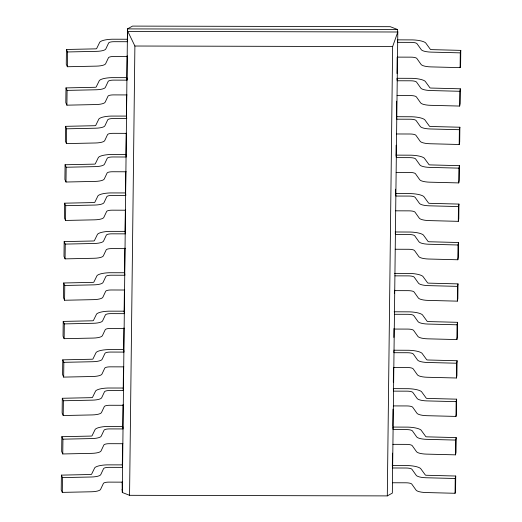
<?xml version="1.0" encoding="UTF-8"?>
<svg xmlns="http://www.w3.org/2000/svg" width="522" height="522" viewBox="0 0 522 522"><rect width="100%" height="100%" fill="white"/><g stroke="black" fill="none" stroke-linecap="round" stroke-linejoin="round"><path stroke-width="0.78" d="M61.394 475.124L62.483 477.604L91.48 476.997A10.61 2.864 0.7 0 0 100.759 474.615L103.591 468.619A5.67 1.533 0.7 0 1 109.039 467.34L122.611 467.366L122.318 464.88L106.997 464.867A14.903 4.026 0.7 0 0 94.763 467.738L91.578 474.237A1.383 0.372 0.7 0 1 90.547 474.505L61.394 475.124L61.224 489.904L62.307 492.383L91.304 491.776A10.61 2.864 0.7 0 0 100.583 489.395L103.415 483.398A5.67 1.533 0.7 0 1 108.863 482.119L122.435 482.152M61.85 436.699L62.934 439.178L91.937 438.571A10.61 2.864 0.7 0 0 101.209 436.19L104.048 430.193A5.67 1.533 0.7 0 1 109.49 428.914L123.068 428.94L122.768 426.454L107.447 426.441A14.903 4.026 0.7 0 0 95.219 429.312L92.035 435.811A1.383 0.372 0.7 0 1 91.004 436.079L61.85 436.699L61.674 451.478L62.764 453.957L91.761 453.35A10.61 2.864 0.7 0 0 101.04 450.969L103.871 444.972A5.67 1.533 0.7 0 1 109.32 443.693L122.892 443.72M62.307 398.273L63.39 400.752L92.394 400.146A10.61 2.864 0.7 0 0 101.666 397.757L104.504 391.768A5.67 1.533 0.7 0 1 109.946 390.489L123.525 390.515L123.225 388.029L107.904 388.016A14.903 4.026 0.7 0 0 95.676 390.887L92.492 397.386A1.383 0.372 0.7 0 1 91.461 397.653L62.307 398.273L62.131 413.052L63.214 415.532L92.218 414.925A10.61 2.864 0.7 0 0 101.49 412.537L104.328 406.547A5.67 1.533 0.7 0 1 109.77 405.268L123.349 405.294M62.764 359.847L63.847 362.327L92.851 361.72A10.61 2.864 0.7 0 0 102.123 359.332L104.961 353.342A5.67 1.533 0.7 0 1 110.403 352.063L123.982 352.089L123.681 349.603L108.361 349.59A14.903 4.026 0.7 0 0 96.126 352.461L92.949 358.96A1.383 0.372 0.7 0 1 91.918 359.227L62.764 359.847L62.588 374.626L63.671 377.106L92.675 376.499A10.61 2.864 0.7 0 0 101.947 374.111L104.785 368.121A5.67 1.533 0.7 0 1 110.227 366.842L123.805 366.868M63.221 321.415L64.304 323.901L93.307 323.288A10.61 2.864 0.7 0 0 102.58 320.906L105.411 314.91A5.67 1.533 0.7 0 1 110.86 313.631L124.432 313.663L124.138 311.177L108.817 311.164A14.903 4.026 0.7 0 0 96.583 314.035L93.399 320.534A1.383 0.372 0.7 0 1 92.368 320.802L63.221 321.415L63.045 336.194L64.128 338.68L93.131 338.073A10.61 2.864 0.7 0 0 102.403 335.685L105.242 329.689A5.67 1.533 0.7 0 1 110.684 328.416L124.262 328.442M63.677 282.989L64.761 285.475L93.764 284.862A10.61 2.864 0.7 0 0 103.036 282.48L105.868 276.484A5.67 1.533 0.7 0 1 111.316 275.205L124.888 275.238L124.595 272.752L109.274 272.738A14.903 4.026 0.7 0 0 97.04 275.609L93.856 282.108A1.383 0.372 0.7 0 1 92.825 282.369L63.677 282.989L63.501 297.768L64.584 300.254L93.588 299.641A10.61 2.864 0.7 0 0 102.86 297.259L105.692 291.263A5.67 1.533 0.7 0 1 111.14 289.984L124.712 290.017M64.167 241.608L65.25 244.094L94.254 243.48A10.61 2.864 0.7 0 0 103.526 241.099L106.364 235.102A5.67 1.533 0.7 0 1 111.806 233.823L125.384 233.856L125.084 231.363L109.764 231.357A14.903 4.026 0.7 0 0 97.529 234.228L94.345 240.727A1.383 0.372 0.7 0 1 93.314 240.988L64.167 241.608L63.991 256.387L65.074 258.873L94.077 258.26A10.61 2.864 0.7 0 0 103.349 255.878L106.188 249.881A5.67 1.533 0.7 0 1 111.63 248.602L125.208 248.635M64.624 203.182L65.707 205.668L94.71 205.055A10.61 2.864 0.7 0 0 103.982 202.673L106.814 196.677A5.67 1.533 0.7 0 1 112.263 195.398L125.835 195.43L125.541 192.938L110.22 192.931A14.903 4.026 0.7 0 0 97.986 195.802L94.802 202.301A1.383 0.372 0.7 0 1 93.771 202.562L64.624 203.182L64.447 217.961L65.531 220.447L94.534 219.834A10.61 2.864 0.7 0 0 103.806 217.452L106.645 211.456A5.67 1.533 0.7 0 1 112.086 210.177L125.665 210.209M65.08 164.756L66.163 167.242L95.167 166.629A10.61 2.864 0.7 0 0 104.439 164.247L107.271 158.251A5.67 1.533 0.7 0 1 112.719 156.972L126.291 157.005L125.998 154.512L110.677 154.505A14.903 4.026 0.7 0 0 98.443 157.376L95.258 163.875A1.383 0.372 0.7 0 1 94.228 164.136L65.08 164.756L64.904 179.535L65.987 182.021L94.991 181.408A10.61 2.864 0.7 0 0 104.263 179.026L107.095 173.03A5.67 1.533 0.7 0 1 112.543 171.751L126.115 171.784M65.531 126.331L66.62 128.817L95.617 128.203A10.61 2.864 0.7 0 0 104.896 125.822L107.728 119.825A5.67 1.533 0.7 0 1 113.176 118.546L126.748 118.579L126.454 116.086L111.134 116.073A14.903 4.026 0.7 0 0 98.899 118.951L95.715 125.45A1.383 0.372 0.7 0 1 94.684 125.711L65.531 126.331L65.361 141.11L66.444 143.596L95.441 142.982A10.61 2.864 0.7 0 0 104.72 140.601L107.552 134.604A5.67 1.533 0.7 0 1 113 133.325L126.572 133.358M65.987 87.905L67.077 90.391L96.074 89.777A10.61 2.864 0.7 0 0 105.353 87.396L108.184 81.399A5.67 1.533 0.7 0 1 113.626 80.12L127.205 80.153L126.905 77.661L111.584 77.647A14.903 4.026 0.7 0 0 99.356 80.525L96.172 87.024A1.383 0.372 0.7 0 1 95.141 87.285L65.987 87.905L65.811 102.684L66.901 105.17L95.898 104.557A10.61 2.864 0.7 0 0 105.176 102.175L108.008 96.178A5.67 1.533 0.7 0 1 113.457 94.9L127.029 94.932M66.444 49.479L67.527 51.959L96.531 51.352A10.61 2.864 0.7 0 0 105.803 48.97L108.641 42.974A5.67 1.533 0.7 0 1 114.083 41.695L127.662 41.727L127.361 39.235L112.041 39.222A14.903 4.026 0.7 0 0 99.813 42.099L96.629 48.592A1.383 0.372 0.7 0 1 95.598 48.859L66.444 49.479L66.268 64.258L67.351 66.744L96.355 66.131A10.61 2.864 0.7 0 0 105.627 63.749L108.465 57.753A5.67 1.533 0.7 0 1 113.907 56.474L127.485 56.506M62.307 492.383L62.483 477.604M62.764 453.957L62.934 439.178M63.214 415.532L63.39 400.752M63.671 377.106L63.847 362.327M64.128 338.68L64.304 323.901M64.584 300.254L64.761 285.475M65.074 258.873L65.25 244.094M65.531 220.447L65.707 205.668M65.987 182.021L66.163 167.242M66.444 143.596L66.62 128.817M66.901 105.17L67.077 90.391M67.351 66.744L67.527 51.959M127.335 41.571L127.485 28.893L132.516 26.1L390.26 26.687L397.51 29.506L397.803 31.999L392.335 493.107L387.304 495.9L129.56 495.313L122.311 492.494L122.115 481.858M122.305 465.565L122.566 443.569M122.748 428.086L123.029 404.459M123.199 390.358L123.479 366.986M123.649 352.324L123.942 327.881M124.132 311.588L124.393 289.593M124.588 273.3L124.888 248.041M125.078 231.748L125.339 209.753M125.534 193.46L125.795 171.457M125.991 155.165L126.252 133.169M126.435 117.691L126.702 94.88M126.885 79.403L127.166 55.776M122.311 492.494L127.485 28.893L397.51 29.506M129.56 495.313L134.891 46.021L127.786 31.379L397.803 31.999L392.635 46.608L387.304 495.9M392.329 466.179L392.479 453.142M392.798 426.259L393.001 409.15M393.32 382.267L393.497 367.599M393.856 337.46L393.96 328.495M394.378 293.462L394.417 290.206M395.552 194.073L395.611 189.186M396.015 154.969L396.133 145.194M396.466 117.489L396.655 101.196M396.988 73.498L397.177 57.205M392.459 482.765L406.031 482.798A5.67 1.533 0.7 0 1 411.786 484.103L416.054 490.112A10.61 2.864 0.7 0 0 425.9 492.54L455.06 493.283L455.236 478.498L455.732 476.025L426.415 475.268A1.383 0.372 0.7 0 1 425.319 475L420.588 468.482A14.903 4.026 0.7 0 0 407.662 465.552L392.335 465.493L392.629 467.986L406.207 468.019A5.67 1.533 0.7 0 1 411.962 469.317L416.23 475.333A10.61 2.864 0.7 0 0 426.076 477.76L455.236 478.498M392.909 444.339L406.488 444.372A5.67 1.533 0.7 0 1 412.243 445.671L416.51 451.687A10.61 2.864 0.7 0 0 426.357 454.114L455.517 454.851L455.693 440.072L456.189 437.593L426.872 436.842A1.383 0.372 0.7 0 1 425.776 436.575L421.039 430.056A14.903 4.026 0.7 0 0 408.119 427.127L392.792 427.068L393.086 429.56L406.664 429.593A5.67 1.533 0.7 0 1 412.419 430.891L416.68 436.907A10.61 2.864 0.7 0 0 426.533 439.335L455.693 440.072M393.366 405.914L406.945 405.94A5.67 1.533 0.7 0 1 412.7 407.245L416.961 413.261A10.61 2.864 0.7 0 0 426.813 415.688L455.974 416.425L456.15 401.646L456.639 399.167L427.329 398.416A1.383 0.372 0.7 0 1 426.233 398.149L421.495 391.63A14.903 4.026 0.7 0 0 408.576 388.701L393.249 388.642M393.823 367.488L407.401 367.514A5.67 1.533 0.7 0 1 413.15 368.819L417.417 374.835A10.61 2.864 0.7 0 0 427.264 377.262L456.43 378L456.606 363.221L457.096 360.741L427.786 359.991A1.383 0.372 0.7 0 1 426.689 359.723L421.952 353.205A14.903 4.026 0.7 0 0 409.026 350.275L393.705 350.216M394.28 329.062L407.858 329.088A5.67 1.533 0.7 0 1 413.607 330.393L417.874 336.409A10.61 2.864 0.7 0 0 427.72 338.83L456.887 339.574L457.063 324.795L457.553 322.315L428.236 321.565A1.383 0.372 0.7 0 1 427.146 321.298L422.409 314.779A14.903 4.026 0.7 0 0 409.483 311.849L394.156 311.791M394.736 290.637L408.308 290.663A5.67 1.533 0.7 0 1 414.063 291.968L418.331 297.984A10.61 2.864 0.7 0 0 428.177 300.404L457.344 301.148L457.513 286.369L458.009 283.89L428.692 283.139A1.383 0.372 0.7 0 1 427.603 282.872L422.866 276.353A14.903 4.026 0.7 0 0 409.94 273.424L394.612 273.365M395.226 249.248L408.804 249.281A5.67 1.533 0.7 0 1 414.553 250.586L418.82 256.596A10.61 2.864 0.7 0 0 428.666 259.023L457.833 259.767L458.009 244.988L458.499 242.508L429.188 241.758A1.383 0.372 0.7 0 1 428.092 241.484L423.355 234.972A14.903 4.026 0.7 0 0 410.429 232.042L395.102 231.983M395.683 210.823L409.255 210.855A5.67 1.533 0.7 0 1 415.01 212.16L419.277 218.17A10.61 2.864 0.7 0 0 429.123 220.597L458.29 221.341L458.466 206.562L458.955 204.082L429.639 203.332A1.383 0.372 0.7 0 1 428.549 203.058L423.812 196.546A14.903 4.026 0.7 0 0 410.886 193.616L395.559 193.558L395.859 196.044L409.431 196.076A5.67 1.533 0.7 0 1 415.186 197.381L419.453 203.391A10.61 2.864 0.7 0 0 429.299 205.818L458.466 206.562M396.139 172.397L409.711 172.43A5.67 1.533 0.7 0 1 415.466 173.735L419.734 179.744A10.61 2.864 0.7 0 0 429.58 182.171L458.747 182.915L458.916 168.136L459.412 165.657L430.095 164.906A1.383 0.372 0.7 0 1 428.999 164.632L424.269 158.12A14.903 4.026 0.7 0 0 411.343 155.191L396.015 155.132L396.315 157.618L409.887 157.651A5.67 1.533 0.7 0 1 415.642 158.956L419.91 164.965A10.61 2.864 0.7 0 0 429.756 167.392L458.916 168.136M396.596 133.971L410.168 134.004A5.67 1.533 0.7 0 1 415.923 135.309L420.19 141.318A10.61 2.864 0.7 0 0 430.037 143.746L459.197 144.49L459.373 129.71L459.869 127.231L430.552 126.481A1.383 0.372 0.7 0 1 429.456 126.207L424.725 119.695A14.903 4.026 0.7 0 0 411.799 116.765L396.472 116.706L396.772 119.192L410.344 119.225A5.67 1.533 0.7 0 1 416.099 120.53L420.367 126.539A10.61 2.864 0.7 0 0 430.213 128.967L459.373 129.71M397.053 95.546L410.625 95.578A5.67 1.533 0.7 0 1 416.38 96.883L420.647 102.893A10.61 2.864 0.7 0 0 430.493 105.32L459.654 106.064L459.83 91.285L460.326 88.805L431.009 88.055A1.383 0.372 0.7 0 1 429.913 87.781L425.176 81.269A14.903 4.026 0.7 0 0 412.256 78.339L396.929 78.28M397.503 57.12L411.082 57.152A5.67 1.533 0.7 0 1 416.837 58.457L421.097 64.467A10.61 2.864 0.7 0 0 430.95 66.894L460.11 67.638L460.287 52.859L460.776 50.38L431.466 49.623A1.383 0.372 0.7 0 1 430.369 49.355L425.632 42.843A14.903 4.026 0.7 0 0 412.713 39.907L397.386 39.848M455.732 476.025L455.556 490.804L455.06 493.283M456.189 437.593L456.013 452.372L455.517 454.851M456.639 399.167L456.469 413.946L455.974 416.425M457.096 360.741L456.92 375.52L456.43 378M457.553 322.315L457.376 337.095L456.887 339.574M458.009 283.89L457.833 298.669L457.344 301.148M458.499 242.508L458.323 257.287L457.833 259.767M458.955 204.082L458.779 218.862L458.29 221.341M459.412 165.657L459.236 180.436L458.747 182.915M459.869 127.231L459.693 142.01L459.197 144.49M460.326 88.805L460.15 103.584L459.654 106.064M460.776 50.38L460.606 65.159L460.11 67.638M122.017 490.001L122.533 488.54M134.891 46.021L392.635 46.608M394.913 275.857L408.485 275.884A5.67 1.533 0.7 0 1 414.24 277.189L418.507 283.205A10.61 2.864 0.7 0 0 428.353 285.625L457.513 286.369M394.456 314.283L408.028 314.309A5.67 1.533 0.7 0 1 413.783 315.614L418.05 321.63A10.61 2.864 0.7 0 0 427.896 324.051L457.063 324.795M460.287 52.859L431.126 52.115A10.61 2.864 0.7 0 1 421.274 49.688L417.006 43.678A5.67 1.533 0.7 0 0 411.258 42.373L397.679 42.341L397.529 41.094M459.83 91.285L430.67 90.541A10.61 2.864 0.7 0 1 420.817 88.114L416.556 82.104A5.67 1.533 0.7 0 0 410.801 80.799L397.222 80.766L397.001 78.9M458.009 244.988L428.843 244.244A10.61 2.864 0.7 0 1 418.996 241.816L414.729 235.807A5.67 1.533 0.7 0 0 408.974 234.502L395.402 234.469L395.252 233.23M456.606 363.221L427.44 362.477A10.61 2.864 0.7 0 1 417.593 360.056L413.326 354.04A5.67 1.533 0.7 0 0 407.578 352.735L393.999 352.709L393.849 351.463M456.15 401.646L426.983 400.909A10.61 2.864 0.7 0 1 417.137 398.482L412.869 392.466A5.67 1.533 0.7 0 0 407.121 391.161L393.542 391.135L393.32 389.262"/></g></svg>
